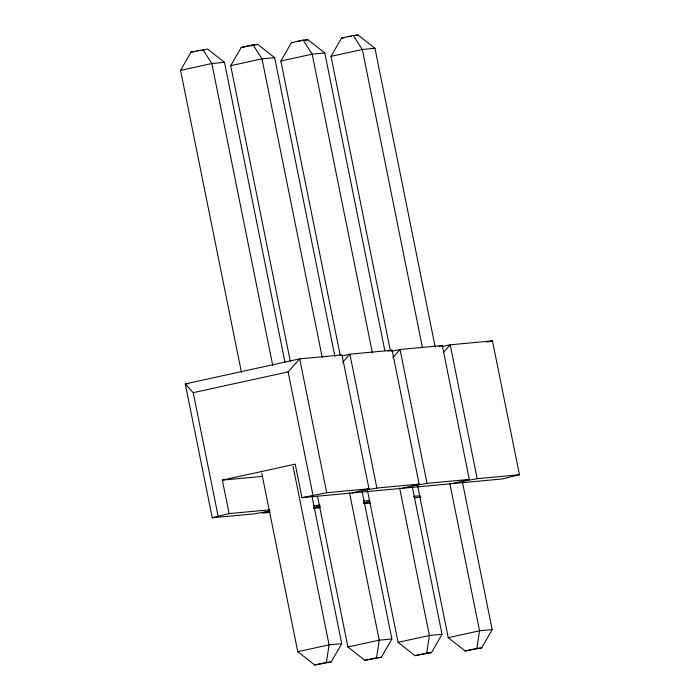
<?xml version="1.0" encoding="UTF-8"?>
<svg xmlns="http://www.w3.org/2000/svg" width="700" height="700" viewBox="0 0 700 700"><rect width="100%" height="100%" fill="white"/><g stroke="black" fill="none" stroke-linecap="round" stroke-linejoin="round"><path stroke-width="1.05" d="M261.765 473.191L297.762 651.7L314.685 665L326.419 662.428L329.07 644.849L293.072 466.34M317.529 496.3L347.918 647.019L364.84 660.319L376.582 657.746L379.225 640.168L349.484 492.66M367.474 490.551L398.081 642.337L415.004 655.637L426.738 653.065L429.389 635.486L399.639 487.979M417.629 485.87L448.236 637.656L465.159 650.956L476.901 648.384L479.544 630.805L449.802 483.298M241.439 372.348L180.548 70.376L191.091 52.054L207.567 49.044L224.49 62.344L284.953 362.18M290.299 361.244L230.703 65.695L241.246 47.373L252.989 44.809L257.731 44.363L274.654 57.663L334.889 356.431M340.244 355.495L280.866 61.014L291.41 42.691L303.144 40.127L307.886 39.681L324.809 52.981L384.834 350.674M390.399 350.814L331.021 56.332L341.565 38.01L353.308 35.446L358.05 35L374.964 48.3L435.207 347.069M314.685 665L331.161 661.99L341.705 643.668L311.964 496.16M364.84 660.319L381.316 657.309L391.869 638.986L362.119 491.479M415.004 655.637L431.48 652.628L442.024 634.305L412.283 486.798M465.159 650.956L481.635 647.946L492.179 629.624L462.438 482.116M368.979 488.775L326.716 492.721L299.723 358.855L185.264 383.906L193.218 392.674L288.12 371.901L299.723 358.855L341.985 354.909L368.979 488.775L352.135 492.957M342.632 362.329L349.886 354.174L392.14 350.227L419.134 484.094L402.299 488.276M392.787 357.648L400.041 349.493L442.304 345.546L469.298 479.412L452.454 483.595M443.669 352.152L450.205 344.811L492.459 340.865L519.452 474.731L502.617 478.914L301.98 497.639L295.234 464.17L222.346 480.121L229.093 513.59L269.649 509.81M188.51 383.6L185.264 383.906L212.258 517.773L229.093 513.59M270.244 510.877L262.412 513.091L269.999 512.383M313.547 508.113L320.408 506.196M364.674 503.134L368.567 501.952L363.283 502.924M202.676 50.111L204.636 49.683M253.82 45.22L257.731 44.363M304.955 40.32L307.886 39.681M180.548 70.376L211.855 63.525L224.49 62.344M356.09 35.429L358.05 35M230.703 65.695L262.01 58.844L274.654 57.663M280.866 61.014L312.174 54.163L324.809 52.981M331.021 56.332L362.329 49.481L374.964 48.3M342.466 355.793L349.886 354.174L376.88 488.04L419.134 484.094M387.905 351.155L392.14 350.227M391.562 351.348L400.041 349.493L427.035 483.359L469.298 479.412M439.119 346.246L442.304 345.546M441.726 346.666L450.205 344.811L477.19 478.677L519.452 474.731M487.165 342.029L492.459 340.865M301.98 497.639L326.716 492.721M420.726 496.834L414.496 498.05M297.762 651.7L329.07 644.849L341.705 643.668M347.918 647.019L379.225 640.168L391.869 638.986M398.081 642.337L429.389 635.486L442.024 634.305M448.236 637.656L479.544 630.805L492.179 629.624M363.142 490.551L376.88 488.04M268.249 511.315L254.511 513.826L212.258 517.773M413.306 485.87L427.035 483.359M314.178 507.412L318.404 506.634M463.461 481.189L477.19 478.677M196.963 50.768L200.751 50.417M247.118 46.086L251.86 45.649M297.281 41.405L300.125 41.143M347.436 36.724L351.225 36.374M191.091 52.054L193.935 51.791M241.246 47.373L245.044 47.023M291.41 42.691L293.3 42.516M341.565 38.01L344.409 37.748M222.346 480.121L262.902 476.341M313.408 505.724L319.804 505.129M363.562 501.043L369.967 500.448M413.717 496.361L420.123 495.766M313.652 508.305L320.154 507.701M363.816 503.624L370.317 503.02M326.419 662.428L331.161 661.99M376.582 657.746L381.316 657.309M426.738 653.065L431.48 652.628M476.901 648.384L481.635 647.946M353.308 35.446L362.329 49.481L422.354 347.174M303.144 40.127L312.174 54.163L372.409 352.922M252.989 44.809L262.01 58.844L322.254 357.604M202.834 49.49L211.855 63.525L272.746 365.496M288.12 371.901L312.988 495.233M193.218 392.674L218.085 515.996"/></g></svg>
